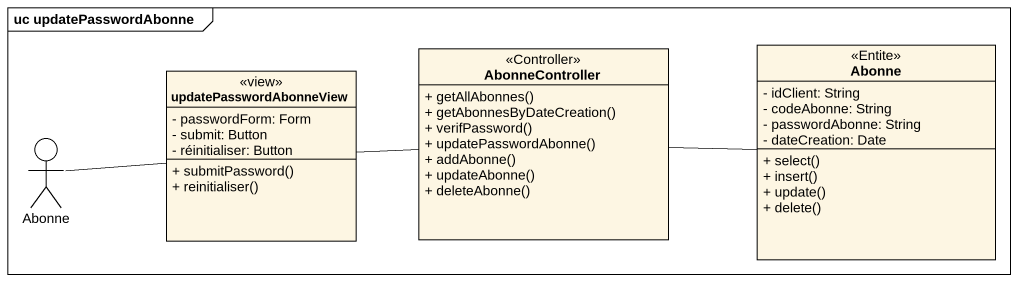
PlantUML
@startuml
mainframe uc updatePasswordAbonne
allowmixing
hide circle
hide empty members
skinparam classAttributeIconSize 0
class updatePasswordAbonneView <<view>> {
  - passwordForm: Form
  - submit: Button
  - réinitialiser: Button
  + submitPassword()
  + reinitialiser()
}
class AbonneController <<Controller>> {
  + getAllAbonnes()
  + getAbonnesByDateCreation()
  + verifPassword()
  + updatePasswordAbonne()
  + addAbonne()
  + updateAbonne()
  + deleteAbonne()
}
class Abonne <<Entite>> {
  - idClient: String
  - codeAbonne: String
  - passwordAbonne: String
  - dateCreation: Date
  + select()
  + insert()
  + update()
  + delete()
}
actor "Abonne" as Abonne_2
updatePasswordAbonneView -right- AbonneController
AbonneController -right- Abonne
Abonne_2 -right- updatePasswordAbonneView
@enduml
